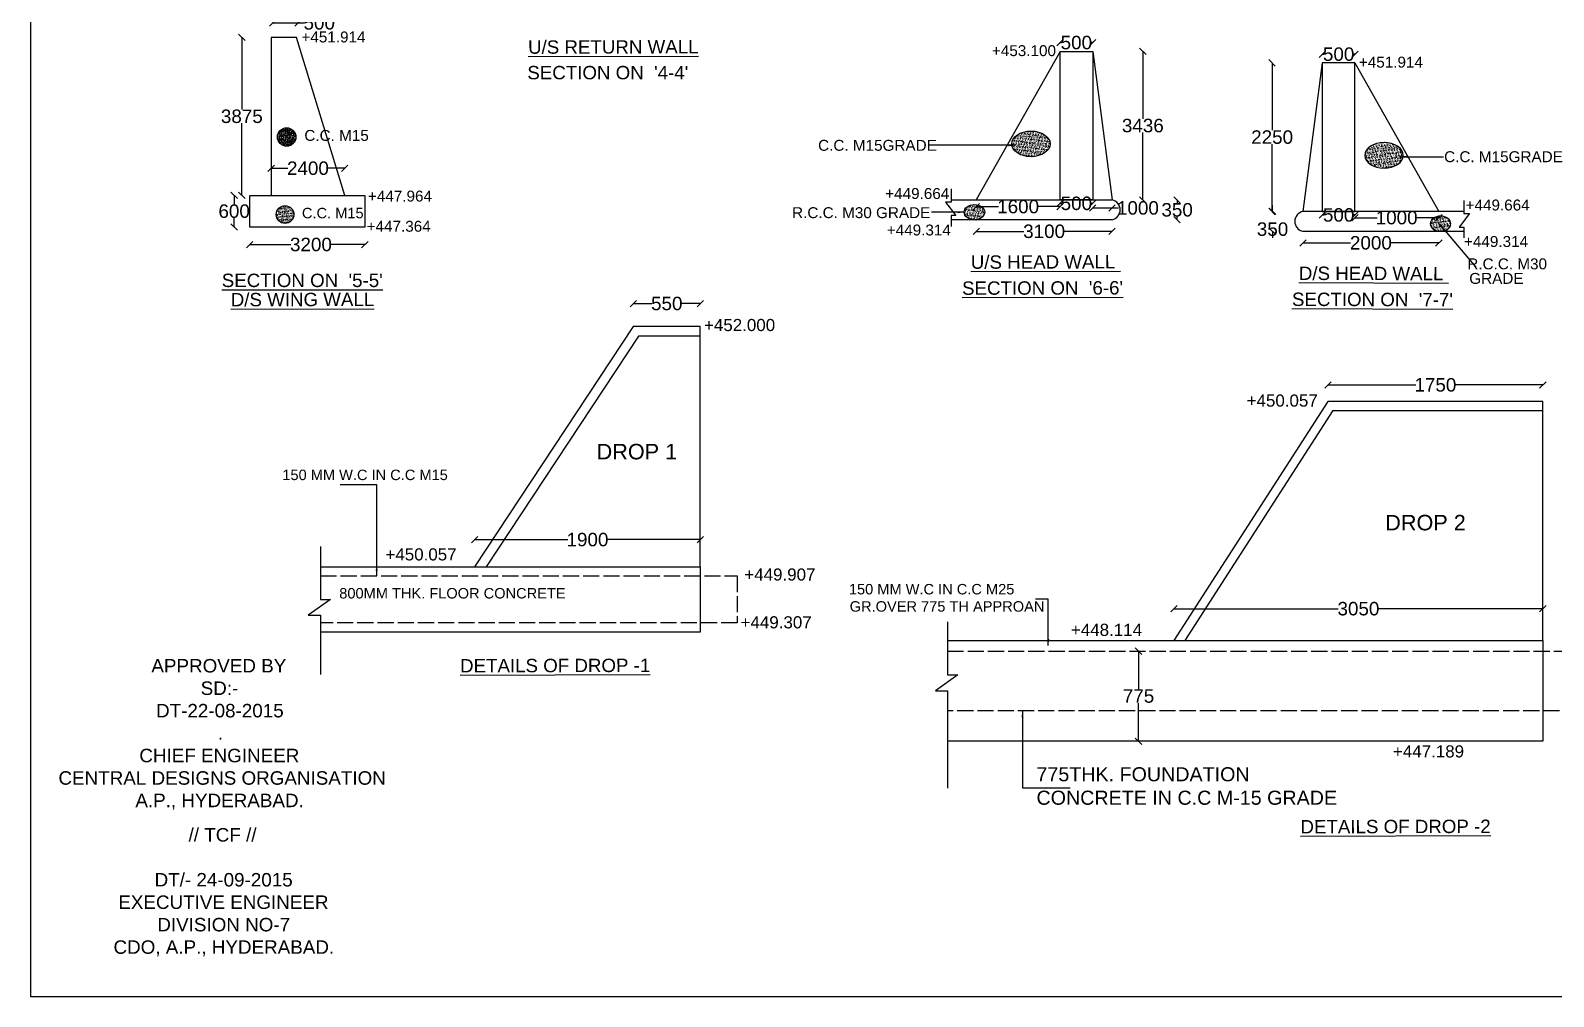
# Model space of a CAD drawing. Header units: millimetres. Extents: x 5124 to 6568637, y 2311 to 91879094.
# Drawn here: x 3721901 to 3744507, y 45937062 to 45951411 of the extents above; entities that cross this region are included whole.
import ezdxf

# ---------------------------------------------------------------- set-up
doc = ezdxf.new("R2010")
doc.units = ezdxf.units.MM
doc.header["$MEASUREMENT"] = 0
doc.linetypes.add('ACAD_ISO02W100', pattern=[15, 12, -3])
for name, color, linetype in [('DIMENSION', 7, 'Continuous'), ('DRAWING', 7, 'Continuous'), ('TEXT', 7, 'Continuous')]:
    doc.layers.add(name, color=color, linetype=linetype)
doc.styles.get("Standard").update_dxf_attribs({"font": 'arial.ttf', "height": 200})
doc.dimstyles.get("Standard").update_dxf_attribs({"dimtxt": 200, "dimasz": 110, "dimexe": 0.18, "dimexo": 0.0625, "dimgap": 0.09, "dimtad": 0, "dimtih": 1, "dimtoh": 1, "dimdec": 0, "dimzin": 0, "dimdsep": 46, "dimtxsty": 'Standard', "dimblk": 'OBLIQUE', "dimcen": 0.09, "dimse1": 1, "dimse2": 1, "dimadec": 0, "dimazin": 0, "dimtfac": 1, "dimtdec": 0, "dimtofl": 0, "dimtmove": 0, "dimatfit": 3, "dimfxl": 1, "dimtolj": 1, "dimtzin": 0, "dimarcsym": 0})
pattern_1 = [(50, (24.5, -951), (40.369237788, -3.531850673), [4.221191846, -46.433110304]), (355, (24.5, -951), (-7.809279974, 42.33529735), [3.376953477, -37.146488243]), (100.4514, (27.864, -951.294), (32.559987797, 38.803420975), [3.587460937, -39.462071546]), (46.1842, (24.5, -939.743), (60.06705616, -9.315833515), [6.33178777, -69.649665456]), (96.6356, (29.506, -940.52), (52.60520788, 54.82584551), [5.381191574, -59.19309786]), (351.1842, (24.5, -939.743), (52.605165085, 54.8258866), [5.065430215, -55.719732364]), (21, (30.128, -942.558), (33.595455748, -22.660421043), [4.221191846, -46.433110304]), (326, (30.13, -942.558), (13.694409268, 40.81329943), [3.376953477, -37.146488243]), (71.4514, (32.928, -944.446), (47.28987878, 18.15284137), [3.587460937, -39.462071546]), (37.5, (24.5, -951), (0.6843877615, 18.7361176174), [0, -36.696227779, 0, -37.709313822, 0, -37.287194638]), (7.5, (24.5, -951), (14.806226484, 22.198500028), [0, -21.499937135, 0, -35.85198941, 0, -14.211345881]), (327.5, (11.949, -951), (30.0448921956, -1.2694458753), [0, -14.070639486, 0, -43.900395196, 0, -58.252447472]), (317.5, (6.32, -951), (32.823209368, 5.634164469), [0, -18.291831332, 0, -29.154365015, 0, -41.367680089])]
pattern_2 = [(130, (7478717, -1122), (-40.369237788, -3.531850673), [4.221191846, -46.433110304]), (185, (7478717, -1122), (7.809279974, 42.33529735), [3.376953477, -37.146488243]), (79.5486, (7478713.636, -1122.294), (-32.559987797, 38.803420975), [3.587460937, -39.462071546]), (133.8158, (7478717, -1110.743), (-60.06705616, -9.315833515), [6.33178777, -69.649665456]), (83.3644, (7478711.994, -1111.52), (-52.60520788, 54.82584551), [5.381191574, -59.19309786]), (188.8158, (7478717, -1110.743), (-52.605165085, 54.8258866), [5.065430215, -55.719732364]), (159, (7478711.372, -1113.558), (-33.595455748, -22.660421043), [4.221191846, -46.433110304]), (214, (7478711.37, -1113.558), (-13.694409268, 40.81329943), [3.376953477, -37.146488243]), (108.5486, (7478708.572, -1115.446), (-47.28987878, 18.15284137), [3.587460937, -39.462071546]), (142.5, (7478717, -1122), (-0.6843877615, 18.7361176174), [0, -36.696227779, 0, -37.709313822, 0, -37.287194638]), (172.5, (7478717, -1122), (-14.806226484, 22.198500028), [0, -21.499937135, 0, -35.85198941, 0, -14.211345881]), (212.5, (7478729.551, -1122), (-30.0448921956, -1.2694458753), [0, -14.070639486, 0, -43.900395196, 0, -58.252447472]), (222.5, (7478735.18, -1122), (-32.823209368, 5.634164469), [0, -18.291831332, 0, -29.154365015, 0, -41.367680089])]

# ---------------------------------------------------------------- blocks, each defined once
blk = doc.blocks.new('_Oblique')
at = {"color": 0, "linetype": 'ByBlock', "lineweight": -2}
blk.add_line((-0.5, -0.5), (0.5, 0.5), dxfattribs=at)
blk = doc.blocks.new('*D102')
at = {"layer": 'Defpoints', "color": 0, "transparency": 16777216}
for p in [(3725872, 45951523), (3725494, 45951296), (3725872, 45951296)]:
    blk.add_point(p, dxfattribs=at)
at = {"layer": 'DRAWING', "color": 0, "lineweight": -2, "transparency": 16777216}
for p, q in [((3725494, 45951523), (3725872, 45951523)), ((3725872, 45951523), (3725967, 45951523))]:
    blk.add_line(p, q, dxfattribs=at)
at = {"layer": 'DRAWING', "color": 0, "lineweight": -2, "transparency": 16777216, "xscale": 95, "yscale": 95, "zscale": 95, "rotation": 180}
blk.add_blockref('_Oblique', (3725494, 45951523), dxfattribs=at)
at = {"layer": 'DRAWING', "color": 0, "lineweight": -2, "transparency": 16777216, "xscale": 95, "yscale": 95, "zscale": 95}
blk.add_blockref('_Oblique', (3725872, 45951523), dxfattribs=at)
at = {"layer": 'DRAWING', "color": 0, "transparency": 16777216, "insert": (3726187, 45951523), "char_height": 200, "attachment_point": 5}
blk.add_mtext('\\A1;500', dxfattribs=at)
blk = doc.blocks.new('*D106')
at = {"layer": 'Defpoints', "color": 0, "transparency": 16777216}
for p in [(3725156, 45948490), (3726864, 45948490), (3726864, 45948231)]:
    blk.add_point(p, dxfattribs=at)
at = {"layer": 'DRAWING', "color": 0, "lineweight": -2, "transparency": 16777216}
for p, q in [((3725156, 45948231), (3725766, 45948231)), ((3726864, 45948231), (3726363, 45948231))]:
    blk.add_line(p, q, dxfattribs=at)
at = {"layer": 'DRAWING', "color": 0, "lineweight": -2, "transparency": 16777216, "xscale": 95, "yscale": 95, "zscale": 95, "rotation": 180}
blk.add_blockref('_Oblique', (3725156, 45948231), dxfattribs=at)
at = {"layer": 'DRAWING', "color": 0, "lineweight": -2, "transparency": 16777216, "xscale": 95, "yscale": 95, "zscale": 95}
blk.add_blockref('_Oblique', (3726864, 45948231), dxfattribs=at)
at = {"layer": 'DRAWING', "color": 0, "transparency": 16777216, "insert": (3726064, 45948231), "char_height": 200, "attachment_point": 5}
blk.add_mtext('\\A1;3200', dxfattribs=at)
blk = doc.blocks.new('*D103')
at = {"layer": 'Defpoints', "color": 0, "transparency": 16777216}
for p in [(3726565, 45949364), (3725474, 45948962), (3726565, 45948962)]:
    blk.add_point(p, dxfattribs=at)
at = {"layer": 'DRAWING', "color": 0, "lineweight": -2, "transparency": 16777216}
for p, q in [((3725474, 45949364), (3725719, 45949364)), ((3726565, 45949364), (3726319, 45949364))]:
    blk.add_line(p, q, dxfattribs=at)
at = {"layer": 'DRAWING', "color": 0, "lineweight": -2, "transparency": 16777216, "xscale": 95, "yscale": 95, "zscale": 95, "rotation": 180}
blk.add_blockref('_Oblique', (3725474, 45949364), dxfattribs=at)
at = {"layer": 'DRAWING', "color": 0, "lineweight": -2, "transparency": 16777216, "xscale": 95, "yscale": 95, "zscale": 95}
blk.add_blockref('_Oblique', (3726565, 45949364), dxfattribs=at)
at = {"layer": 'DRAWING', "color": 0, "transparency": 16777216, "insert": (3726019, 45949364), "char_height": 200, "attachment_point": 5}
blk.add_mtext('\\A1;2400', dxfattribs=at)
blk = doc.blocks.new('*D104')
at = {"layer": 'Defpoints', "color": 0, "transparency": 16777216}
for p in [(3725156, 45948962), (3724924, 45948490), (3725156, 45948490)]:
    blk.add_point(p, dxfattribs=at)
at = {"layer": 'DRAWING', "color": 0, "lineweight": -2, "transparency": 16777216}
for p, q in [((3724924, 45948962), (3724924, 45948828)), ((3724924, 45948490), (3724924, 45948624))]:
    blk.add_line(p, q, dxfattribs=at)
at = {"layer": 'DRAWING', "color": 0, "lineweight": -2, "transparency": 16777216, "xscale": 95, "yscale": 95, "zscale": 95}
for p, rotation in [((3724924, 45948962), 90), ((3724924, 45948490), 270)]:
    blk.add_blockref('_Oblique', p, dxfattribs=dict(at, rotation=rotation))
at = {"layer": 'DRAWING', "color": 0, "transparency": 16777216, "insert": (3724924, 45948726), "char_height": 200, "attachment_point": 5}
blk.add_mtext('\\A1;600', dxfattribs=at)
blk = doc.blocks.new('*D105')
at = {"layer": 'Defpoints', "color": 0, "transparency": 16777216}
for p in [(3725038, 45951308), (3725474, 45951308), (3725156, 45948962)]:
    blk.add_point(p, dxfattribs=at)
at = {"layer": 'DRAWING', "color": 0, "lineweight": -2, "transparency": 16777216}
for p, q in [((3725038, 45951308), (3725038, 45950237)), ((3725038, 45948962), (3725038, 45950033))]:
    blk.add_line(p, q, dxfattribs=at)
at = {"layer": 'DRAWING', "color": 0, "lineweight": -2, "transparency": 16777216, "xscale": 95, "yscale": 95, "zscale": 95}
for p, rotation in [((3725038, 45951308), 90), ((3725038, 45948962), 270)]:
    blk.add_blockref('_Oblique', p, dxfattribs=dict(at, rotation=rotation))
at = {"layer": 'DRAWING', "color": 0, "transparency": 16777216, "insert": (3725038, 45950135), "char_height": 200, "attachment_point": 5}
blk.add_mtext('\\A1;3875', dxfattribs=at)
blk = doc.blocks.new('*D108')
at = {"layer": 'Defpoints', "color": 0, "transparency": 16777216}
for p in [(3735938, 45948893), (3737182, 45948893), (3737182, 45948794)]:
    blk.add_point(p, dxfattribs=at)
at = {"layer": 'DIMENSION', "color": 0, "lineweight": -2, "transparency": 16777216}
for p, q in [((3735938, 45948794), (3736271, 45948794)), ((3737182, 45948794), (3736849, 45948794))]:
    blk.add_line(p, q, dxfattribs=at)
at = {"layer": 'DIMENSION', "color": 0, "lineweight": -2, "transparency": 16777216, "xscale": 95, "yscale": 95, "zscale": 95, "rotation": 180}
blk.add_blockref('_Oblique', (3735938, 45948794), dxfattribs=at)
at = {"layer": 'DIMENSION', "color": 0, "lineweight": -2, "transparency": 16777216, "xscale": 95, "yscale": 95, "zscale": 95}
blk.add_blockref('_Oblique', (3737182, 45948794), dxfattribs=at)
at = {"layer": 'DIMENSION', "color": 0, "transparency": 16777216, "insert": (3736560, 45948794), "char_height": 200, "attachment_point": 5}
blk.add_mtext('\\A1;1600', dxfattribs=at)
blk = doc.blocks.new('*D109')
at = {"layer": 'Defpoints', "color": 0, "transparency": 16777216}
for p in [(3737182, 45948894), (3737666, 45948894), (3737666, 45948842)]:
    blk.add_point(p, dxfattribs=at)
at = {"layer": 'DIMENSION', "color": 0, "lineweight": -2, "transparency": 16777216}
for p, q in [((3737182, 45948842), (3737204, 45948842)), ((3737666, 45948842), (3737645, 45948842))]:
    blk.add_line(p, q, dxfattribs=at)
at = {"layer": 'DIMENSION', "color": 0, "lineweight": -2, "transparency": 16777216, "xscale": 95, "yscale": 95, "zscale": 95, "rotation": 180}
blk.add_blockref('_Oblique', (3737182, 45948842), dxfattribs=at)
at = {"layer": 'DIMENSION', "color": 0, "lineweight": -2, "transparency": 16777216, "xscale": 95, "yscale": 95, "zscale": 95}
blk.add_blockref('_Oblique', (3737666, 45948842), dxfattribs=at)
at = {"layer": 'DIMENSION', "color": 0, "transparency": 16777216, "insert": (3737424, 45948842), "char_height": 200, "attachment_point": 5}
blk.add_mtext('\\A1;500', dxfattribs=at)
blk = doc.blocks.new('*D110')
at = {"layer": 'Defpoints', "color": 0, "transparency": 16777216}
for p in [(3737666, 45948894), (3737954, 45948894), (3737954, 45948774)]:
    blk.add_point(p, dxfattribs=at)
at = {"layer": 'DIMENSION', "color": 0, "lineweight": -2, "transparency": 16777216}
for p, q in [((3737666, 45948774), (3737954, 45948774)), ((3737954, 45948774), (3738049, 45948774))]:
    blk.add_line(p, q, dxfattribs=at)
at = {"layer": 'DIMENSION', "color": 0, "lineweight": -2, "transparency": 16777216, "xscale": 95, "yscale": 95, "zscale": 95, "rotation": 180}
blk.add_blockref('_Oblique', (3737666, 45948774), dxfattribs=at)
at = {"layer": 'DIMENSION', "color": 0, "lineweight": -2, "transparency": 16777216, "xscale": 95, "yscale": 95, "zscale": 95}
blk.add_blockref('_Oblique', (3737954, 45948774), dxfattribs=at)
at = {"layer": 'DIMENSION', "color": 0, "transparency": 16777216, "insert": (3738338, 45948774), "char_height": 200, "attachment_point": 5}
blk.add_mtext('\\A1;1000', dxfattribs=at)
blk = doc.blocks.new('*D111')
at = {"layer": 'Defpoints', "color": 0, "transparency": 16777216}
for p in [(3735938, 45948893), (3737954, 45948893), (3737954, 45948427)]:
    blk.add_point(p, dxfattribs=at)
at = {"layer": 'DIMENSION', "color": 0, "lineweight": -2, "transparency": 16777216}
for p, q in [((3735938, 45948427), (3736647, 45948427)), ((3737954, 45948427), (3737244, 45948427))]:
    blk.add_line(p, q, dxfattribs=at)
at = {"layer": 'DIMENSION', "color": 0, "lineweight": -2, "transparency": 16777216, "xscale": 95, "yscale": 95, "zscale": 95, "rotation": 180}
blk.add_blockref('_Oblique', (3735938, 45948427), dxfattribs=at)
at = {"layer": 'DIMENSION', "color": 0, "lineweight": -2, "transparency": 16777216, "xscale": 95, "yscale": 95, "zscale": 95}
blk.add_blockref('_Oblique', (3737954, 45948427), dxfattribs=at)
at = {"layer": 'DIMENSION', "color": 0, "transparency": 16777216, "insert": (3736946, 45948427), "char_height": 200, "attachment_point": 5}
blk.add_mtext('\\A1;3100', dxfattribs=at)
blk = doc.blocks.new('*D112')
at = {"layer": 'Defpoints', "color": 0, "transparency": 16777216}
for p in [(3737666, 45951100), (3738411, 45951100), (3737954, 45948894)]:
    blk.add_point(p, dxfattribs=at)
at = {"layer": 'DIMENSION', "color": 0, "lineweight": -2, "transparency": 16777216}
for p, q in [((3738411, 45951100), (3738411, 45950099)), ((3738411, 45948894), (3738411, 45949895))]:
    blk.add_line(p, q, dxfattribs=at)
at = {"layer": 'DIMENSION', "color": 0, "lineweight": -2, "transparency": 16777216, "xscale": 95, "yscale": 95, "zscale": 95}
for p, rotation in [((3738411, 45951100), 90), ((3738411, 45948894), 270)]:
    blk.add_blockref('_Oblique', p, dxfattribs=dict(at, rotation=rotation))
at = {"layer": 'DIMENSION', "color": 0, "transparency": 16777216, "insert": (3738411, 45949997), "char_height": 200, "attachment_point": 5}
blk.add_mtext('\\A1;3436', dxfattribs=at)
blk = doc.blocks.new('*D113')
at = {"layer": 'Defpoints', "color": 0, "transparency": 16777216}
for p in [(3737954, 45948894), (3738920, 45948894), (3737954, 45948599)]:
    blk.add_point(p, dxfattribs=at)
at = {"layer": 'DIMENSION', "color": 0, "lineweight": -2, "transparency": 16777216}
for p, q in [((3738920, 45948894), (3738920, 45948848)), ((3738920, 45948599), (3738920, 45948644))]:
    blk.add_line(p, q, dxfattribs=at)
at = {"layer": 'DIMENSION', "color": 0, "lineweight": -2, "transparency": 16777216, "xscale": 95, "yscale": 95, "zscale": 95}
for p, rotation in [((3738920, 45948894), 90), ((3738920, 45948599), 270)]:
    blk.add_blockref('_Oblique', p, dxfattribs=dict(at, rotation=rotation))
at = {"layer": 'DIMENSION', "color": 0, "transparency": 16777216, "insert": (3738920, 45948746), "char_height": 200, "attachment_point": 5}
blk.add_mtext('\\A1;350', dxfattribs=at)
blk = doc.blocks.new('*D114')
at = {"layer": 'Defpoints', "color": 0, "transparency": 16777216}
for p in [(3737666, 45951230), (3737182, 45951100), (3737666, 45951100)]:
    blk.add_point(p, dxfattribs=at)
at = {"layer": 'DIMENSION', "color": 0, "lineweight": -2, "transparency": 16777216}
for p, q in [((3737182, 45951230), (3737204, 45951230)), ((3737666, 45951230), (3737645, 45951230))]:
    blk.add_line(p, q, dxfattribs=at)
at = {"layer": 'DIMENSION', "color": 0, "lineweight": -2, "transparency": 16777216, "xscale": 95, "yscale": 95, "zscale": 95, "rotation": 180}
blk.add_blockref('_Oblique', (3737182, 45951230), dxfattribs=at)
at = {"layer": 'DIMENSION', "color": 0, "lineweight": -2, "transparency": 16777216, "xscale": 95, "yscale": 95, "zscale": 95}
blk.add_blockref('_Oblique', (3737666, 45951230), dxfattribs=at)
at = {"layer": 'DIMENSION', "color": 0, "transparency": 16777216, "insert": (3737424, 45951230), "char_height": 200, "attachment_point": 5}
blk.add_mtext('\\A1;500', dxfattribs=at)
blk = doc.blocks.new('*D116')
at = {"layer": 'Defpoints', "color": 0, "transparency": 16777216}
for p in [(3741559, 45948722), (3742804, 45948722), (3741559, 45948630)]:
    blk.add_point(p, dxfattribs=at)
at = {"layer": 'DIMENSION', "color": 0, "lineweight": -2, "transparency": 16777216}
for p, q in [((3741559, 45948630), (3741889, 45948630)), ((3742804, 45948630), (3742467, 45948630))]:
    blk.add_line(p, q, dxfattribs=at)
at = {"layer": 'DIMENSION', "color": 0, "lineweight": -2, "transparency": 16777216, "xscale": 95, "yscale": 95, "zscale": 95, "rotation": 180}
blk.add_blockref('_Oblique', (3741559, 45948630), dxfattribs=at)
at = {"layer": 'DIMENSION', "color": 0, "lineweight": -2, "transparency": 16777216, "xscale": 95, "yscale": 95, "zscale": 95}
blk.add_blockref('_Oblique', (3742804, 45948630), dxfattribs=at)
at = {"layer": 'DIMENSION', "color": 0, "transparency": 16777216, "insert": (3742178, 45948630), "char_height": 200, "attachment_point": 5}
blk.add_mtext('\\A1;1000', dxfattribs=at)
blk = doc.blocks.new('*D117')
at = {"layer": 'Defpoints', "color": 0, "transparency": 16777216}
for p in [(3741075, 45948722), (3741559, 45948722), (3741075, 45948670)]:
    blk.add_point(p, dxfattribs=at)
at = {"layer": 'DIMENSION', "color": 0, "lineweight": -2, "transparency": 16777216}
for p, q in [((3741075, 45948670), (3741096, 45948670)), ((3741559, 45948670), (3741538, 45948670))]:
    blk.add_line(p, q, dxfattribs=at)
at = {"layer": 'DIMENSION', "color": 0, "lineweight": -2, "transparency": 16777216, "xscale": 95, "yscale": 95, "zscale": 95, "rotation": 180}
blk.add_blockref('_Oblique', (3741075, 45948670), dxfattribs=at)
at = {"layer": 'DIMENSION', "color": 0, "lineweight": -2, "transparency": 16777216, "xscale": 95, "yscale": 95, "zscale": 95}
blk.add_blockref('_Oblique', (3741559, 45948670), dxfattribs=at)
at = {"layer": 'DIMENSION', "color": 0, "transparency": 16777216, "insert": (3741317, 45948670), "char_height": 200, "attachment_point": 5}
blk.add_mtext('\\A1;500', dxfattribs=at)
blk = doc.blocks.new('*D115')
at = {"layer": 'Defpoints', "color": 0, "transparency": 16777216}
for p in [(3740787.5, 45948722.5), (3742804, 45948722.5), (3740787.5, 45948256)]:
    blk.add_point(p, dxfattribs=at)
at = {"layer": 'DIMENSION', "color": 0, "lineweight": -2, "transparency": 16777216}
for p, q in [((3740787.5, 45948256), (3741495.66, 45948256)), ((3742804, 45948256), (3742095.84, 45948256))]:
    blk.add_line(p, q, dxfattribs=at)
at = {"layer": 'DIMENSION', "color": 0, "lineweight": -2, "transparency": 16777216, "xscale": 95, "yscale": 95, "zscale": 95, "rotation": 180}
blk.add_blockref('_Oblique', (3740787.5, 45948256), dxfattribs=at)
at = {"layer": 'DIMENSION', "color": 0, "lineweight": -2, "transparency": 16777216, "xscale": 95, "yscale": 95, "zscale": 95}
blk.add_blockref('_Oblique', (3742804, 45948256), dxfattribs=at)
at = {"layer": 'DIMENSION', "color": 0, "transparency": 16777216, "insert": (3741795.75, 45948256), "char_height": 200, "attachment_point": 5}
blk.add_mtext('\\A1;2000', dxfattribs=at)
blk = doc.blocks.new('*D118')
at = {"layer": 'Defpoints', "color": 0, "transparency": 16777216}
for p in [(3740330, 45950930), (3741075, 45950930), (3740788, 45948722)]:
    blk.add_point(p, dxfattribs=at)
at = {"layer": 'DIMENSION', "color": 0, "lineweight": -2, "transparency": 16777216}
for p, q in [((3740330, 45950930), (3740330, 45949928)), ((3740330, 45948722), (3740330, 45949724))]:
    blk.add_line(p, q, dxfattribs=at)
at = {"layer": 'DIMENSION', "color": 0, "lineweight": -2, "transparency": 16777216, "xscale": 95, "yscale": 95, "zscale": 95}
for p, rotation in [((3740330, 45950930), 90), ((3740330, 45948722), 270)]:
    blk.add_blockref('_Oblique', p, dxfattribs=dict(at, rotation=rotation))
at = {"layer": 'DIMENSION', "color": 0, "transparency": 16777216, "insert": (3740330, 45949826), "char_height": 200, "attachment_point": 5}
blk.add_mtext('\\A1;2250', dxfattribs=at)
blk = doc.blocks.new('*D119')
at = {"layer": 'Defpoints', "color": 0, "transparency": 16777216}
for p in [(3740336, 45948722.5), (3740787.5, 45948722.5), (3740787.5, 45948428)]:
    blk.add_point(p, dxfattribs=at)
at = {"layer": 'DIMENSION', "color": 0, "lineweight": -2, "transparency": 16777216}
for p, q in [((3740336, 45948722.5), (3740336, 45948817.5)), ((3740336, 45948428), (3740336, 45948333))]:
    blk.add_line(p, q, dxfattribs=at)
at = {"layer": 'DIMENSION', "color": 0, "lineweight": -2, "transparency": 16777216, "xscale": 95, "yscale": 95, "zscale": 95}
for p, rotation in [((3740336, 45948722.5), 270), ((3740336, 45948428), 90)]:
    blk.add_blockref('_Oblique', p, dxfattribs=dict(at, rotation=rotation))
at = {"layer": 'DIMENSION', "color": 0, "transparency": 16777216, "insert": (3740336, 45948459), "char_height": 200, "attachment_point": 5}
blk.add_mtext('\\A1;350', dxfattribs=at)
blk = doc.blocks.new('*D120')
at = {"layer": 'Defpoints', "color": 0, "transparency": 16777216}
for p in [(3741075, 45951058), (3741075, 45950930), (3741559, 45950930)]:
    blk.add_point(p, dxfattribs=at)
at = {"layer": 'DIMENSION', "color": 0, "lineweight": -2, "transparency": 16777216}
for p, q in [((3741075, 45951058), (3741096, 45951058)), ((3741559, 45951058), (3741538, 45951058))]:
    blk.add_line(p, q, dxfattribs=at)
at = {"layer": 'DIMENSION', "color": 0, "lineweight": -2, "transparency": 16777216, "xscale": 95, "yscale": 95, "zscale": 95, "rotation": 180}
blk.add_blockref('_Oblique', (3741075, 45951058), dxfattribs=at)
at = {"layer": 'DIMENSION', "color": 0, "lineweight": -2, "transparency": 16777216, "xscale": 95, "yscale": 95, "zscale": 95}
blk.add_blockref('_Oblique', (3741559, 45951058), dxfattribs=at)
at = {"layer": 'DIMENSION', "color": 0, "transparency": 16777216, "insert": (3741317, 45951058), "char_height": 200, "attachment_point": 5}
blk.add_mtext('\\A1;500', dxfattribs=at)
blk = doc.blocks.new('*D121')
at = {"layer": 'Defpoints', "color": 0, "transparency": 16777216}
for p in [(3731843, 45943848), (3728494, 45943446), (3731843, 45943446)]:
    blk.add_point(p, dxfattribs=at)
at = {"layer": 'DIMENSION', "color": 0, "lineweight": -2, "transparency": 16777216}
for p, q in [((3728494, 45943848), (3729879, 45943848)), ((3731843, 45943848), (3730457, 45943848))]:
    blk.add_line(p, q, dxfattribs=at)
at = {"layer": 'DIMENSION', "color": 0, "lineweight": -2, "transparency": 16777216, "xscale": 95, "yscale": 95, "zscale": 95, "rotation": 180}
blk.add_blockref('_Oblique', (3728494, 45943848), dxfattribs=at)
at = {"layer": 'DIMENSION', "color": 0, "lineweight": -2, "transparency": 16777216, "xscale": 95, "yscale": 95, "zscale": 95}
blk.add_blockref('_Oblique', (3731843, 45943848), dxfattribs=at)
at = {"layer": 'DIMENSION', "color": 0, "transparency": 16777216, "insert": (3730168, 45943848), "char_height": 200, "attachment_point": 5}
blk.add_mtext('\\A1;1900', dxfattribs=at)
blk = doc.blocks.new('*D122')
at = {"layer": 'Defpoints', "color": 0, "transparency": 16777216}
for p in [(3731843, 45947355), (3730847, 45947014), (3731843, 45947014)]:
    blk.add_point(p, dxfattribs=at)
at = {"layer": 'DIMENSION', "color": 0, "lineweight": -2, "transparency": 16777216}
for p, q in [((3730847, 45947355), (3731124, 45947355)), ((3731843, 45947355), (3731566, 45947355))]:
    blk.add_line(p, q, dxfattribs=at)
at = {"layer": 'DIMENSION', "color": 0, "lineweight": -2, "transparency": 16777216, "xscale": 95, "yscale": 95, "zscale": 95, "rotation": 180}
blk.add_blockref('_Oblique', (3730847, 45947355), dxfattribs=at)
at = {"layer": 'DIMENSION', "color": 0, "lineweight": -2, "transparency": 16777216, "xscale": 95, "yscale": 95, "zscale": 95}
blk.add_blockref('_Oblique', (3731843, 45947355), dxfattribs=at)
at = {"layer": 'DIMENSION', "color": 0, "transparency": 16777216, "insert": (3731345, 45947355), "char_height": 200, "attachment_point": 5}
blk.add_mtext('\\A1;550', dxfattribs=at)
blk = doc.blocks.new('*D123')
at = {"layer": 'Defpoints', "color": 0, "transparency": 16777216}
for p in [(3738347, 45942192), (3738347, 45940854), (3738347, 45940854)]:
    blk.add_point(p, dxfattribs=at)
at = {"layer": 'DIMENSION', "color": 0, "lineweight": -2, "transparency": 16777216}
for p, q in [((3738347, 45942192), (3738347, 45941625)), ((3738347, 45940854), (3738347, 45941422))]:
    blk.add_line(p, q, dxfattribs=at)
at = {"layer": 'DIMENSION', "color": 0, "lineweight": -2, "transparency": 16777216, "xscale": 95, "yscale": 95, "zscale": 95}
for p, rotation in [((3738347, 45942192), 90), ((3738347, 45940854), 270)]:
    blk.add_blockref('_Oblique', p, dxfattribs=dict(at, rotation=rotation))
at = {"layer": 'DIMENSION', "color": 0, "transparency": 16777216, "insert": (3738347, 45941524), "char_height": 200, "attachment_point": 5}
blk.add_mtext('\\A1;775', dxfattribs=at)
blk = doc.blocks.new('*D124')
at = {"layer": 'Defpoints', "color": 0, "transparency": 16777216}
for p in [(3744348, 45942822), (3738873, 45942349), (3744348, 45942349)]:
    blk.add_point(p, dxfattribs=at)
at = {"layer": 'DIMENSION', "color": 0, "lineweight": -2, "transparency": 16777216}
for p, q in [((3738873, 45942822), (3741312, 45942822)), ((3744348, 45942822), (3741909, 45942822))]:
    blk.add_line(p, q, dxfattribs=at)
at = {"layer": 'DIMENSION', "color": 0, "lineweight": -2, "transparency": 16777216, "xscale": 95, "yscale": 95, "zscale": 95, "rotation": 180}
blk.add_blockref('_Oblique', (3738873, 45942822), dxfattribs=at)
at = {"layer": 'DIMENSION', "color": 0, "lineweight": -2, "transparency": 16777216, "xscale": 95, "yscale": 95, "zscale": 95}
blk.add_blockref('_Oblique', (3744348, 45942822), dxfattribs=at)
at = {"layer": 'DIMENSION', "color": 0, "transparency": 16777216, "insert": (3741611, 45942822), "char_height": 200, "attachment_point": 5}
blk.add_mtext('\\A1;3050', dxfattribs=at)
blk = doc.blocks.new('*D125')
at = {"layer": 'Defpoints', "color": 0, "transparency": 16777216}
for p in [(3744348, 45946146), (3741158, 45945901), (3744348, 45945901)]:
    blk.add_point(p, dxfattribs=at)
at = {"layer": 'DIMENSION', "color": 0, "lineweight": -2, "transparency": 16777216}
for p, q in [((3741158, 45946146), (3742464, 45946146)), ((3744348, 45946146), (3743042, 45946146))]:
    blk.add_line(p, q, dxfattribs=at)
at = {"layer": 'DIMENSION', "color": 0, "lineweight": -2, "transparency": 16777216, "xscale": 95, "yscale": 95, "zscale": 95, "rotation": 180}
blk.add_blockref('_Oblique', (3741158, 45946146), dxfattribs=at)
at = {"layer": 'DIMENSION', "color": 0, "lineweight": -2, "transparency": 16777216, "xscale": 95, "yscale": 95, "zscale": 95}
blk.add_blockref('_Oblique', (3744348, 45946146), dxfattribs=at)
at = {"layer": 'DIMENSION', "color": 0, "transparency": 16777216, "insert": (3742753, 45946146), "char_height": 200, "attachment_point": 5}
blk.add_mtext('\\A1;1750', dxfattribs=at)

msp = doc.modelspace()

# ---------------------------------------------------------------- hatches: boundary and pattern name
at = {"layer": 'DRAWING'}
h = msp.add_hatch(dxfattribs=at)
h.set_pattern_fill('AR-CONC,_O', color=256, scale=5.882925)
h.set_pattern_definition([(130, (5746350.275, 18911486.78), (-42.1958774, -3.69166093), [4.412193625, -48.53412987]), (185, (5746350.275, 18911486.78), (8.16263666, 44.250897825), [3.5297549, -38.8273039]), (79.5486, (5746346.76, 18911486.473), (-34.03327208, 40.55921003), [3.749787466, -41.24766342]), (133.8158, (5746350.275, 18911498.546), (-62.78498868, -9.7373592), [6.61829044, -72.80119481]), (83.3644, (5746345.04, 18911497.735), (-54.98550441, 57.30662213), [5.62468138, -61.87148525]), (188.8158, (5746350.275, 18911498.546), (-54.98545967, 57.30666508), [5.29463235, -58.24095585]), (159, (5746344.392, 18911495.605), (-35.1155932, -23.6857667), [4.412193625, -48.53412987]), (214, (5746344.392, 18911495.605), (-14.314058084, 42.660032076), [3.5297549, -38.8273039]), (108.5486, (5746341.466, 18911493.63), (-49.42966567, 18.974226685), [3.749787466, -41.24766342]), (142.5, (5746350.275, 18911486.78), (-0.715355148, 19.583895194), [0, -38.35666991, 0, -39.41559638, 0, -38.974377018]), (172.5, (5746350.275, 18911486.78), (-15.476183146, 23.202944542), [0, -22.472772862, 0, -37.474231186, 0, -14.854385203]), (212.5, (5746363.394, 18911486.78), (-31.404372661, -1.32688615), [0, -14.707312082, 0, -45.886813697, 0, -60.88827202]), (222.5, (5746369.277, 18911486.78), (-34.308403979, 5.889100865), [0, -19.119505707, 0, -30.473550635, 0, -43.239497522])])
h.paths.add_polyline_path([(3725567, 45949828.6, 1.0000006), (3725841.2, 45949828.6, 1)])
h = msp.add_hatch(dxfattribs=at)
h.set_pattern_fill('AR-CONC,_O', color=256, scale=5.628256)
h.set_pattern_definition(pattern_1)
edge = h.paths.add_edge_path()
edge.add_ellipse((3736750.4, 45949727), major_axis=(285.6, 0), ratio=0.6660566, start_angle=0, end_angle=360)
h = msp.add_hatch(dxfattribs=at)
h.set_pattern_fill('AR-CONC,_O', color=256, scale=5.628256)
h.set_pattern_definition(pattern_2)
edge = h.paths.add_edge_path()
edge.add_ellipse((3741991.1, 45949556), major_axis=(-285.6, 0), ratio=0.6660566, start_angle=0, end_angle=360, ccw=False)
h = msp.add_hatch(dxfattribs=at)
h.set_pattern_fill('AR-CONC,_O', color=256, scale=5.628256)
h.set_pattern_definition([(130, (5658853.3, 20080811.864), (-40.36923779, -3.531850673), [4.221191846, -46.433110304]), (185, (5658853.3, 20080811.864), (7.809279974, 42.33529735), [3.376953477, -37.14648824]), (79.5486, (5658849.936, 20080811.57), (-32.5599878, 38.803420975), [3.58746094, -39.462071546]), (133.8158, (5658853.3, 20080823.12), (-60.06705616, -9.315833515), [6.33178777, -69.64966546]), (83.3644, (5658848.295, 20080822.344), (-52.60520788, 54.82584551), [5.38119157, -59.19309786]), (188.8158, (5658853.3, 20080823.12), (-52.60516508, 54.8258866), [5.06543021, -55.71973236]), (159, (5658847.672, 20080820.307), (-33.59545575, -22.660421043), [4.221191846, -46.433110304]), (214, (5658847.67, 20080820.307), (-13.69440927, 40.81329943), [3.376953477, -37.14648824]), (108.5486, (5658844.872, 20080818.42), (-47.28987878, 18.15284137), [3.58746094, -39.462071546]), (142.5, (5658853.3, 20080811.864), (-0.6843877615, 18.7361176174), [0, -36.69622778, 0, -37.709313822, 0, -37.287194638]), (172.5, (5658853.3, 20080811.864), (-14.806226484, 22.198500028), [0, -21.499937135, 0, -35.85198941, 0, -14.21134588]), (212.5, (5658865.851, 20080811.864), (-30.044892196, -1.269445875), [0, -14.070639486, 0, -43.900395196, 0, -58.252447472]), (222.5, (5658871.48, 20080811.864), (-32.823209368, 5.634164469), [0, -18.291831332, 0, -29.154365015, 0, -41.36768009])])
h.paths.add_polyline_path([(3725548.8, 45948676.6, 1), (3725811.1, 45948676.6, 1)])
h = msp.add_hatch(dxfattribs=at)
h.set_pattern_fill('AR-CONC,_O', color=256, scale=5.628256)
h.set_pattern_definition(pattern_1)
edge = h.paths.add_edge_path()
edge.add_ellipse((3735911.8, 45948711.5), major_axis=(-153.2, 0), ratio=0.7357259, start_angle=93.81619, end_angle=446.18381)
edge.add_line((3735901.6, 45948599), (3735921.9, 45948599))
h = msp.add_hatch(dxfattribs=at)
h.set_pattern_fill('AR-CONC,_O', color=256, scale=5.628256)
h.set_pattern_definition(pattern_2)
edge = h.paths.add_edge_path()
edge.add_ellipse((3742829.8, 45948540.5), major_axis=(153.2, 0), ratio=0.7357259, start_angle=-86.18381, end_angle=266.18381)
edge.add_line((3742819.6, 45948428), (3742839.9, 45948428))

# ---------------------------------------------------------------- linework, layer by layer
at = {"layer": 'DIMENSION'}
for p, q in [((3735511.5, 45942349), (3744348.5, 45942349)), ((3744348.5, 45942349), (3744348.5, 45940854.5)), ((3744348.5, 45940854.5), (3735511.5, 45940854.5))]:
    msp.add_line(p, q, dxfattribs=at)
for points in [[(3731843, 45947014), (3730847, 45947014), (3728493.5, 45943446.5)], [(3731843, 45946871.5), (3730923.7, 45946871.5), (3728664.2, 45943446.5)], [(3731843, 45943446.5), (3731843, 45947014)], [(3741157.5, 45945901), (3738873, 45942349)], [(3741230.1, 45945765.1), (3739033, 45942349)], [(3744348.5, 45945901), (3741157.5, 45945901)], [(3741230.1, 45945765.1), (3744348.5, 45945765.1)], [(3744348.5, 45942349), (3744348.5, 45945901)], [(3726204, 45943748.5), (3726204, 45942959), (3726356.5, 45942959), (3726025, 45942725.5), (3726206.5, 45942725.5), (3726206.5, 45941845.5)], [(3726204, 45943446.5), (3731843, 45943446.5), (3731843, 45942472.5), (3726206.5, 45942472.5)], [(3735511.5, 45942628), (3735511.5, 45941838.5), (3735664, 45941838.5), (3735332.5, 45941605), (3735514, 45941605), (3735514, 45940157)]]:
    msp.add_lwpolyline(points, dxfattribs=at)
at = {"layer": 'DRAWING'}
for p, q in [((3725851.3, 45951308.5), (3725473.5, 45951308.5)), ((3725473.5, 45951308.5), (3725473.5, 45948962)), ((3726565.3, 45948962), (3725851.3, 45951308.5)), ((3725473.5, 45948962), (3726565.3, 45948962)), ((3735567.5, 45948893.5), (3737954, 45948893.5)), ((3743174, 45948722.5), (3740787.5, 45948722.5)), ((3737954, 45948599), (3735567.5, 45948599)), ((3740787.5, 45948428), (3743174, 45948428))]:
    msp.add_line(p, q, dxfattribs=at)
at = {"layer": 'DRAWING', "linetype": 'ACAD_ISO02W100', "ltscale": 20}
for p, q in [((3726204, 45943310.5), (3732392, 45943310.5)), ((3732392, 45943310.5), (3732392, 45942613)), ((3732392, 45942613), (3726204, 45942613)), ((3735511.5, 45942192.5), (3744897, 45942192.5)), ((3744897, 45941304.5), (3735511.5, 45941304.5))]:
    msp.add_line(p, q, dxfattribs=at)
at = {"layer": 'DRAWING'}
for points in [[(3756106.5, 45962782.5), (3721901, 45962782.5), (3721901, 45937062), (3756106.5, 45937062)], [(3737666.5, 45948893.5), (3737182.5, 45948893.5), (3737182.5, 45951100.5), (3737666.5, 45951100.5)], [(3741075, 45948722.5), (3741559, 45948722.5), (3741559, 45950929.5), (3741075, 45950929.5)], [(3725155.5, 45948962), (3726863.5, 45948962), (3726863.5, 45948490), (3725155.5, 45948490)]]:
    msp.add_lwpolyline(points, close=True, dxfattribs=at)
for points in [[(3737182.5, 45951100.5), (3735937.5, 45948893.5)], [(3737666.5, 45951100.5), (3737954, 45948893.5)], [(3741075, 45950929.5), (3740787.5, 45948722.5)], [(3741559, 45950929.5), (3742804, 45948722.5)], [(3735567.5, 45949057.5), (3735567.5, 45948861.5), (3735482.5, 45948861.5), (3735637.5, 45948662), (3735567.5, 45948662), (3735567.5, 45948501)], [(3743174, 45948886.5), (3743174, 45948690.5), (3743259, 45948690.5), (3743104, 45948491), (3743174, 45948491), (3743174, 45948330)]]:
    msp.add_lwpolyline(points, dxfattribs=at)
for centre, radius in [((3725704.1, 45949828.6), 137.1), ((3725679.9, 45948676.6), 131.2)]:
    msp.add_circle(centre, radius, dxfattribs=at)
for centre, start, end in [((3737924.3, 45948746.2), 281.40972, 78.59028), ((3740817.2, 45948575.2), 101.40972, 258.59028)]:
    msp.add_arc(centre, 150.2, start, end, dxfattribs=at)
for centre, major_axis, ratio in [((3736750.4, 45949727), (285.6, 0), 0.6660566), ((3735911.8, 45948711.5), (-153.2, 0), 0.7357259)]:
    msp.add_ellipse(centre, major_axis=major_axis, ratio=ratio, dxfattribs=at)
at = {"layer": 'DRAWING', "extrusion": (0, 0, -1)}
for centre, major_axis, ratio in [((3741991.1, 45949556), (-285.6, 0), 0.6660566), ((3742829.8, 45948540.5), (153.2, 0), 0.7357259)]:
    msp.add_ellipse(centre, major_axis=major_axis, ratio=ratio, dxfattribs=at)

# ---------------------------------------------------------------- texts
at = {"layer": 'DIMENSION', "insert": (3743256, 45947809.3), "char_height": 162.15, "width": 820.401, "attachment_point": 1}
msp.add_mtext('GRADE', dxfattribs=at)
at = {"layer": 'DRAWING'}
for s, p in [("SECTION ON  '4-4'", (3729275.3, 45950685.3)), ("%%USECTION ON  '5-5'", (3724740.3, 45947599.7))]:
    msp.add_text(s, height=198.77, dxfattribs=at).set_placement(p)
at = {"layer": 'TEXT'}
for s, height, p in [('+451.914', 162.15, (3725922.9, 45951233.3)), ('+453.100', 162.15, (3736171, 45951029.9)), ('+451.914', 162.15, (3741617.6, 45950858.9)), (' C.C. M15  ', 162.151, (3725903.1, 45949770.7)), (' C.C. M15GRADE ', 162.151, (3733528.6, 45949623.5)), (' C.C. M15GRADE ', 162.151, (3742820.1, 45949454.5)), ('+447.964', 162.15, (3726909.7, 45948869.4)), ('+449.664', 162.15, (3734587.4, 45948907.9)), ('+449.664', 162.15, (3743201.3, 45948736.9)), (' C.C. M15  ', 155.132, (3725870.3, 45948621.3)), (' R.C.C. M30 GRADE ', 162.151, (3733142.4, 45948623.5)), ('+447.364', 162.15, (3726890.3, 45948421.4)), ('+449.314', 162.15, (3734611, 45948365.9)), ('+449.314', 162.15, (3743177.7, 45948194.9)), (' R.C.C. M30  ', 162.151, (3743164.1, 45947863)), ('+452.000', 180, (3731898.1, 45946946)), ('+450.057', 180, (3739951.6, 45945824)), ('150 MM W.C IN C.C M15', 155.132, (3725639.5, 45944732.5)), ('+450.057', 180, (3727170.1, 45943539.5)), ('+449.907', 180, (3732496.4, 45943240.4)), ('150 MM W.C IN C.C M25', 155.132, (3734048.1, 45943034.8)), ('GR.OVER 775 TH APPROAN', 155.132, (3734060.1, 45942778.8)), ('+449.307', 180, (3732440.5, 45942530.4)), ('+448.114', 180, (3737343.6, 45942418.5)), ('+447.189', 180, (3742123.1, 45940613.5))]:
    msp.add_text(s, height=height, dxfattribs=at).set_placement(p)
for s, rotation, p in [('%%UU/S RETURN WALL', 0.1412, (3729286.6, 45951064)), ('%%UU/S HEAD WALL ', 0.1412, (3735857.9, 45947870.9)), ('%%UD/S HEAD WALL ', 359.8588, (3740726.8, 45947705.2)), ("%%USECTION ON  '6-6'", 0.1412, (3735728.2, 45947484)), ('%%UD/S WING WALL', 0.1412, (3724874.1, 45947313)), ("%%USECTION ON  '7-7'", 359.8588, (3740624.1, 45947318.8)), ('%%UDETAILS OF DROP -1', 0.1412, (3728277.4, 45941876)), ('%%UDETAILS OF DROP -2', 0.1412, (3740750.9, 45939484.5))]:
    msp.add_text(s, height=198.77, rotation=rotation, dxfattribs=at).set_placement(p)
at = {"layer": 'TEXT', "attachment_point": 1}
for s, insert, char_height, width in [('DROP 1', (3730303.7, 45945270.6), 230, 1511.888), ('DROP 2', (3742008.7, 45944216.1), 230, 1511.888), ('800MM THK. FLOOR CONCRETE', (3726484.3, 45943129.4), 155.132, 5399.937), ('\\pi1770.4;APPROVED BY\\P\\pi2502;SD:-  \\P\\pi1839.8;DT-22-08-2015\\P\\pi2756.8;.  \\P\\pi1591.9;CHIEF ENGINEER                \\P\\pi313.82; CENTRAL DESIGNS ORGANISATION\\P\\pi1533.1;A.P., HYDERABAD.', (3721925.2, 45942075.3), 200, 5541.556), ('775THK. FOUNDATION\\PCONCRETE IN C.C M-15 GRADE', (3736832.3, 45940468.2), 209.05, 5191.799), ('\\pi2266.3;// TCF //\\P\\pi2770.8;\\P\\pi1762.2;DT/- 24-09-2015\\P\\pi1223.3;EXECUTIVE ENGINEER                \\P\\pi1802.1;DIVISION NO-7\\P\\pi1152;CDO, A.P., HYDERABAD.', (3721981.4, 45939563.8), 200, 5541.556)]:
    msp.add_mtext(s, dxfattribs=dict(at, insert=insert, char_height=char_height, width=width))

# ---------------------------------------------------------------- dimensions: what is measured, and where the dimension line sits
at = {"layer": 'DIMENSION'}
for base, p1, p2, text, picture, middle in [((3737666.5, 45951229.5), (3737182.5, 45951100.5), (3737666.5, 45951100.5), '500', '*D114', (3737424.5, 45951229.5)), ((3737182.5, 45948794), (3735937.5, 45948893.5), (3737182.5, 45948893.5), '1600', '*D108', (3736560, 45948794)), ((3737666.5, 45948841.5), (3737182.5, 45948893.5), (3737666.5, 45948893.5), '500', '*D109', (3737424.5, 45948841.5)), ((3737954, 45948774.1), (3737666.5, 45948893.5), (3737954, 45948893.5), '1000', '*D110', (3738338, 45948774.1)), ((3737954, 45948427), (3735937.5, 45948893.5), (3737954, 45948893.5), '3100', '*D111', (3736945.8, 45948427)), ((3731843, 45947355), (3730847, 45947014), (3731843, 45947014), '550', '*D122', (3731345, 45947355)), ((3744348.5, 45946146), (3741157.5, 45945901), (3744348.5, 45945901), '1750', '*D125', (3742753, 45946146)), ((3731843, 45943847.5), (3728493.5, 45943446.5), (3731843, 45943446.5), '1900', '*D121', (3730168.2, 45943847.5)), ((3744348.5, 45942821.5), (3738873, 45942349), (3744348.5, 45942349), '3050', '*D124', (3741610.8, 45942821.5))]:
    dim = msp.add_linear_dim(base=base, p1=p1, p2=p2, text=text, dimstyle='Standard', override={"dimasz": 95, "dimfxl": 2000, "dimarcsym": 1}, dxfattribs=at)
    dim.commit()
    dim.dimension.update_dxf_attribs({"geometry": picture, "text_midpoint": middle})
for base, p1, p2, angle, text, picture, middle in [((3741075, 45951058.5), (3741559, 45950929.5), (3741075, 45950929.5), 180, '500', '*D120', (3741317, 45951058.5)), ((3738411.5, 45951100.5), (3737954, 45948893.5), (3737666.5, 45951100.5), 90, '3436', '*D112', (3738411.5, 45949997)), ((3740330, 45950929.5), (3740787.5, 45948722.5), (3741075, 45950929.5), 90, '2250', '*D118', (3740330, 45949826)), ((3738920, 45948893.5), (3737954, 45948599), (3737954, 45948893.5), 90, '350', '*D113', (3738920, 45948746.2)), ((3740787.5, 45948256), (3742804, 45948722.5), (3740787.5, 45948722.5), 180, '2000', '*D115', (3741795.8, 45948256)), ((3741075, 45948670.5), (3741559, 45948722.5), (3741075, 45948722.5), 180, '500', '*D117', (3741317, 45948670.5)), ((3738347.5, 45940854.5), (3738347.5, 45942192.5), (3738347.5, 45940854.5), 90, '775', '*D123', (3738347.5, 45941523.5))]:
    dim = msp.add_linear_dim(base=base, p1=p1, p2=p2, angle=angle, text=text, dimstyle='Standard', override={"dimasz": 95, "dimfxl": 2000, "dimarcsym": 1}, dxfattribs=at)
    dim.commit()
    dim.dimension.update_dxf_attribs({"geometry": picture, "text_midpoint": middle})
for base, p1, p2, angle, text, picture, middle in [((3740336, 45948722.5), (3740787.5, 45948428), (3740787.5, 45948722.5), 90, '350', '*D119', (3740336, 45948459)), ((3741559, 45948630.5), (3742804, 45948722.5), (3741559, 45948722.5), 180, '1000', '*D116', (3742178, 45948630.5))]:
    dim = msp.add_linear_dim(base=base, p1=p1, p2=p2, angle=angle, text=text, dimstyle='Standard', override={"dimasz": 95, "dimfxl": 2000, "dimarcsym": 1}, dxfattribs=at)
    dim.commit()
    dim.dimension.update_dxf_attribs({"geometry": picture, "text_midpoint": middle, "dimtype": 160})
at = {"layer": 'DRAWING'}
dim = msp.add_linear_dim(base=(3725871.7, 45951523), p1=(3725494, 45951296.5), p2=(3725871.7, 45951296.5), text='500', dimstyle='Standard', override={"dimasz": 95, "dimfxl": 2000, "dimarcsym": 1}, dxfattribs=at)
dim.commit()
dim.dimension.update_dxf_attribs({"geometry": '*D102', "text_midpoint": (3726187.4, 45951523)})
for base, p2, text, picture, middle in [((3725038.4, 45951308.5), (3725473.5, 45951308.5), '3875', '*D105', (3725038.4, 45950135.2)), ((3724923.6, 45948490), (3725155.5, 45948490), '600', '*D104', (3724923.6, 45948726))]:
    dim = msp.add_linear_dim(base=base, p1=(3725155.5, 45948962), p2=p2, angle=90, text=text, dimstyle='Standard', override={"dimasz": 95, "dimfxl": 2000, "dimarcsym": 1}, dxfattribs=at)
    dim.commit()
    dim.dimension.update_dxf_attribs({"geometry": picture, "text_midpoint": middle})
for base, p1, p2, text, picture, middle in [((3726565.3, 45949364), (3725473.5, 45948962), (3726565.3, 45948962), '2400', '*D103', (3726019.4, 45949364)), ((3726863.5, 45948231), (3725155.5, 45948490), (3726863.5, 45948490), '3200', '*D106', (3726064.5, 45948231))]:
    dim = msp.add_linear_dim(base=base, p1=p1, p2=p2, text=text, dimstyle='Standard', override={"dimasz": 95, "dimfxl": 2000, "dimarcsym": 1}, dxfattribs=at)
    dim.commit()
    dim.dimension.update_dxf_attribs({"geometry": picture, "text_midpoint": middle, "dimtype": 160})

# ---------------------------------------------------------------- leaders
at = {"layer": 'DIMENSION'}
for points in [[(3742809, 45948540), (3743353, 45947893.5)], [(3727039.5, 45943310.5), (3727039.5, 45944662), (3726499.5, 45944662)], [(3737007.5, 45942276.5), (3737007.5, 45942964), (3736819, 45942964)], [(3736625, 45941304.5), (3736625, 45940161.5), (3737331.5, 45940161.5)]]:
    msp.add_leader(points, dimstyle='Standard', override={"dimasz": 95, "dimgap": 0.09, "dimtad": 0, "dimfxl": 2000, "dimarcsym": 1}, dxfattribs=at)
at = {"layer": 'DRAWING'}
for points in [[(3736512, 45949705.5), (3735227, 45949705.5)], [(3742229.5, 45949534.5), (3742872, 45949534.5)], [(3735758.5, 45948711.5), (3735275.5, 45948711.5)]]:
    msp.add_leader(points, dimstyle='Standard', override={"dimasz": 95, "dimgap": 0.09, "dimtad": 0, "dimfxl": 2000, "dimarcsym": 1}, dxfattribs=at)

doc.saveas('drawing.dxf')
